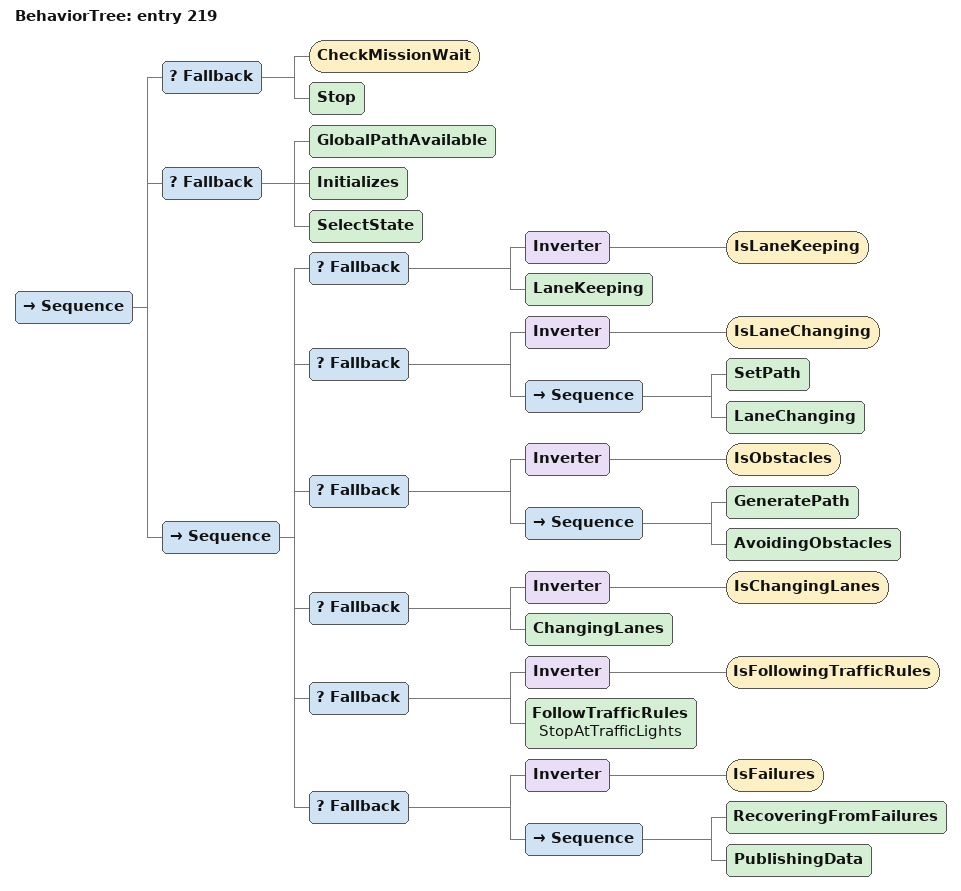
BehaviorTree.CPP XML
<?xml version="1.0" encoding="UTF-8"?>
<root BTCPP_format="4">
  <BehaviorTree ID="entry 219">
    <Sequence>
      <Fallback>
        <CheckMissionWait/>
        <Stop/>
      </Fallback>
      <Fallback>
        <GlobalPathAvailable/>
        <Initializes/>
        <SelectState/>
      </Fallback>
      <Sequence>
        <Fallback>
          <Inverter>
            <IsLaneKeeping/>
          </Inverter>
          <LaneKeeping/>
        </Fallback>
        <Fallback>
          <Inverter>
            <IsLaneChanging/>
          </Inverter>
          <Sequence>
            <SetPath/>
            <LaneChanging/>
          </Sequence>
        </Fallback>
        <Fallback>
          <Inverter>
            <IsObstacles/>
          </Inverter>
          <Sequence>
            <GeneratePath/>
            <AvoidingObstacles/>
          </Sequence>
        </Fallback>
        <Fallback>
          <Inverter>
            <IsChangingLanes/>
          </Inverter>
          <ChangingLanes/>
        </Fallback>
        <Fallback>
          <Inverter>
            <IsFollowingTrafficRules/>
          </Inverter>
          <FollowTrafficRules name="StopAtTrafficLights"/>
        </Fallback>
        <Fallback>
          <Inverter>
            <IsFailures/>
          </Inverter>
          <Sequence>
            <RecoveringFromFailures/>
            <PublishingData/>
          </Sequence>
        </Fallback>
      </Sequence>
    </Sequence>
  </BehaviorTree>

</root>
